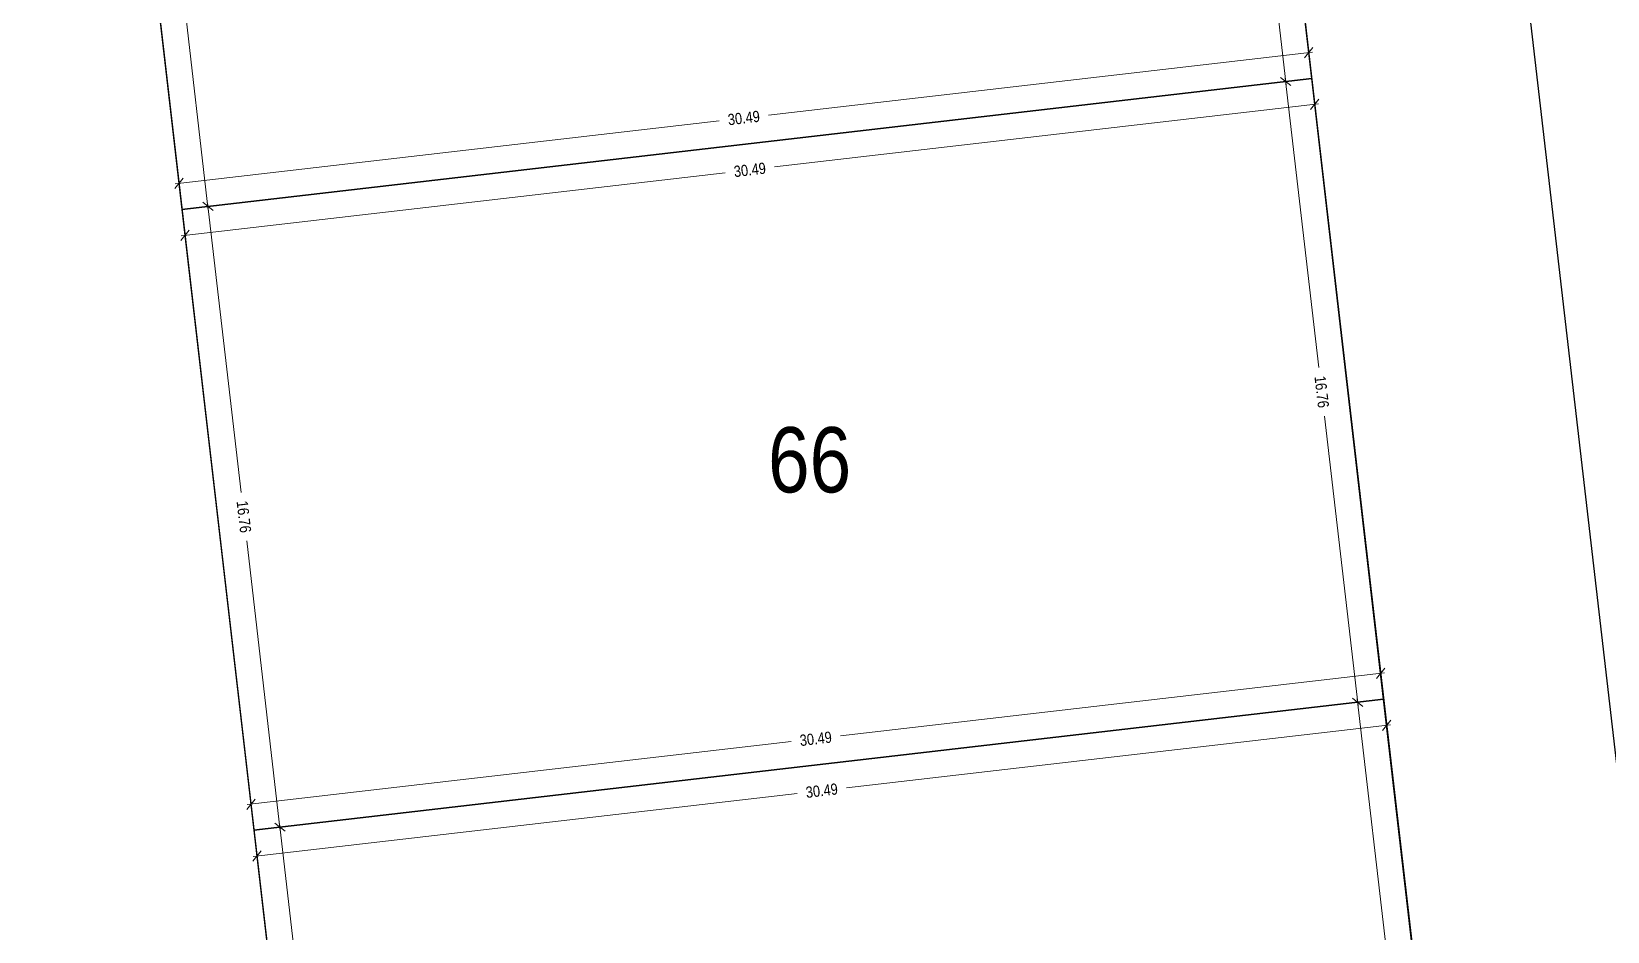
# Model space of a CAD drawing. Header units: millimetres. Extents: x 29397 to 29927, y 26123 to 26652.
# Drawn here: x 29724.77 to 29767.02, y 26256.66 to 26280.8 of the extents above; entities that cross this region are included whole.
import ezdxf
from ezdxf.enums import TextEntityAlignment as Align

# ---------------------------------------------------------------- set-up
doc = ezdxf.new("R2010")
doc.units = ezdxf.units.MM
doc.header["$LTSCALE"] = 0.3
doc.linetypes.add('CENTER', pattern=[0])
for name, color, linetype in [('_IndivSubPlot', 180, 'Continuous'), ('_IndivSubPlot_DIMENSION', 7, 'Continuous'), ('_InternalRoad', 3, 'Continuous'), ('_LandLord_Sub', 7, 'Continuous'), ('_Plot', 7, 'Continuous'), ('_SurveyNo', 8, 'Continuous')]:
    doc.layers.add(name, color=color, linetype=linetype)
doc.layers.add('_SideBoundary', color=1, linetype='Continuous', true_color=0xff0000)
doc.layers.get('0').off()
doc.styles.add('PreDCRFont', font='ARIALN.TTF')
doc.dimstyles.new('PDCR-PLOT-INT', dxfattribs={"dimtxt": 0.3, "dimasz": 0.25, "dimexe": 0.25, "dimexo": 0.25, "dimgap": 0.25, "dimtad": 0, "dimzin": 0, "dimdsep": 46, "dimtxsty": 'PreDCRFont', "dimblk": 'OBLIQUE', "dimcen": 0.5, "dimdle": 0.1, "dimadec": 0, "dimazin": 0, "dimtfac": 1, "dimtix": 1, "dimtofl": 0, "dimtmove": 1, "dimatfit": 1, "dimfxl": 1, "dimtolj": 1, "dimtzin": 0, "dimlwd": 15, "dimarcsym": 0})

# ---------------------------------------------------------------- blocks, each defined once
blk = doc.blocks.new('_Oblique')
at = {"color": 0, "linetype": 'ByBlock', "lineweight": -2}
blk.add_line((-0.5, -0.5), (0.5, 0.5), dxfattribs=at)
blk = doc.blocks.new('*D685')
at = {"layer": '_IndivSubPlot_DIMENSION', "color": 0, "lineweight": 15, "transparency": 16777216}
for p, q in [((29727.348, 26294.694), (29728.358, 26285.978)), ((29729.513, 26276.011), (29728.503, 26284.727))]:
    blk.add_line(p, q, dxfattribs=at)
at = {"layer": '_IndivSubPlot_DIMENSION', "color": 0, "lineweight": 15, "transparency": 16777216, "xscale": 0.25, "yscale": 0.25, "zscale": 0.25}
for p, rotation in [((29727.359, 26294.595), 96.61144071521618), ((29729.502, 26276.111), 276.6114407152161)]:
    blk.add_blockref('_Oblique', p, dxfattribs=dict(at, rotation=rotation))
at = {"layer": '_IndivSubPlot_DIMENSION', "color": 0, "lineweight": 15, "transparency": 16777216, "insert": (29728.431, 26285.353), "char_height": 0.3, "attachment_point": 5, "rotation": 276.6114, "style": 'PreDCRFont'}
blk.add_mtext('\\A1;18.61', dxfattribs=at)
blk = doc.blocks.new('*D686')
at = {"layer": '_IndivSubPlot_DIMENSION', "color": 0, "lineweight": 15, "transparency": 16777216}
for p, q in [((29759.112, 26280.247), (29744.531, 26278.557)), ((29728.627, 26276.714), (29743.209, 26278.404))]:
    blk.add_line(p, q, dxfattribs=at)
at = {"layer": '_IndivSubPlot_DIMENSION', "color": 0, "lineweight": 15, "transparency": 16777216, "xscale": 0.25, "yscale": 0.25, "zscale": 0.25}
for p, rotation in [((29759.013, 26280.236), 6.611440715234464), ((29728.726, 26276.725), 186.6114407152345)]:
    blk.add_blockref('_Oblique', p, dxfattribs=dict(at, rotation=rotation))
at = {"layer": '_IndivSubPlot_DIMENSION', "color": 0, "lineweight": 15, "transparency": 16777216, "insert": (29743.87, 26278.481), "char_height": 0.3, "attachment_point": 5, "rotation": 6.6114, "style": 'PreDCRFont'}
blk.add_mtext('\\A1;30.49', dxfattribs=at)
blk = doc.blocks.new('*D687')
at = {"layer": '_IndivSubPlot_DIMENSION', "color": 0, "lineweight": 15, "transparency": 16777216}
for p, q in [((29756.867, 26292.675), (29757.563, 26286.666)), ((29758.41, 26279.361), (29757.713, 26285.369))]:
    blk.add_line(p, q, dxfattribs=at)
at = {"layer": '_IndivSubPlot_DIMENSION', "color": 0, "lineweight": 15, "transparency": 16777216, "xscale": 0.25, "yscale": 0.25, "zscale": 0.25}
for p, rotation in [((29756.878, 26292.575), 96.61144071520475), ((29758.398, 26279.46), 276.6114407152048)]:
    blk.add_blockref('_Oblique', p, dxfattribs=dict(at, rotation=rotation))
at = {"layer": '_IndivSubPlot_DIMENSION', "color": 0, "lineweight": 15, "transparency": 16777216, "insert": (29757.638, 26286.018), "char_height": 0.3, "attachment_point": 5, "rotation": 276.6114, "style": 'PreDCRFont'}
blk.add_mtext('\\A1;13.20', dxfattribs=at)
blk = doc.blocks.new('*D932')
at = {"layer": '_IndivSubPlot_DIMENSION', "color": 0, "lineweight": 15, "transparency": 16777216}
for p, q in [((29759.274, 26278.857), (29744.692, 26277.167)), ((29728.788, 26275.323), (29743.37, 26277.013))]:
    blk.add_line(p, q, dxfattribs=at)
at = {"layer": '_IndivSubPlot_DIMENSION', "color": 0, "lineweight": 15, "transparency": 16777216, "xscale": 0.25, "yscale": 0.25, "zscale": 0.25}
for p, rotation in [((29759.174, 26278.845), 6.611440715234451), ((29728.887, 26275.335), 186.6114407152344)]:
    blk.add_blockref('_Oblique', p, dxfattribs=dict(at, rotation=rotation))
at = {"layer": '_IndivSubPlot_DIMENSION', "color": 0, "lineweight": 15, "transparency": 16777216, "insert": (29744.031, 26277.09), "char_height": 0.3, "attachment_point": 5, "rotation": 6.6114, "style": 'PreDCRFont'}
blk.add_mtext('\\A1;30.49', dxfattribs=at)
blk = doc.blocks.new('*D933')
at = {"layer": '_IndivSubPlot_DIMENSION', "color": 0, "lineweight": 15, "transparency": 16777216}
for p, q in [((29729.49, 26276.21), (29730.391, 26268.435)), ((29731.443, 26259.363), (29730.542, 26267.137))]:
    blk.add_line(p, q, dxfattribs=at)
at = {"layer": '_IndivSubPlot_DIMENSION', "color": 0, "lineweight": 15, "transparency": 16777216, "xscale": 0.25, "yscale": 0.25, "zscale": 0.25}
for p, rotation in [((29729.502, 26276.111), 96.61144071521869), ((29731.432, 26259.462), 276.6114407152186)]:
    blk.add_blockref('_Oblique', p, dxfattribs=dict(at, rotation=rotation))
at = {"layer": '_IndivSubPlot_DIMENSION', "color": 0, "lineweight": 15, "transparency": 16777216, "insert": (29730.467, 26267.786), "char_height": 0.3, "attachment_point": 5, "rotation": 276.6114, "style": 'PreDCRFont'}
blk.add_mtext('\\A1;16.76', dxfattribs=at)
blk = doc.blocks.new('*D934')
at = {"layer": '_IndivSubPlot_DIMENSION', "color": 0, "lineweight": 15, "transparency": 16777216}
for p, q in [((29761.042, 26263.599), (29746.46, 26261.909)), ((29730.556, 26260.065), (29745.138, 26261.755))]:
    blk.add_line(p, q, dxfattribs=at)
at = {"layer": '_IndivSubPlot_DIMENSION', "color": 0, "lineweight": 15, "transparency": 16777216, "xscale": 0.25, "yscale": 0.25, "zscale": 0.25}
for p, rotation in [((29760.943, 26263.587), 6.611440715235239), ((29730.656, 26260.077), 186.6114407152352)]:
    blk.add_blockref('_Oblique', p, dxfattribs=dict(at, rotation=rotation))
at = {"layer": '_IndivSubPlot_DIMENSION', "color": 0, "lineweight": 15, "transparency": 16777216, "insert": (29745.799, 26261.832), "char_height": 0.3, "attachment_point": 5, "rotation": 6.6114, "style": 'PreDCRFont'}
blk.add_mtext('\\A1;30.49', dxfattribs=at)
blk = doc.blocks.new('*D935')
at = {"layer": '_IndivSubPlot_DIMENSION', "color": 0, "lineweight": 15, "transparency": 16777216}
for p, q in [((29758.387, 26279.559), (29759.288, 26271.785)), ((29760.34, 26262.712), (29759.438, 26270.487))]:
    blk.add_line(p, q, dxfattribs=at)
at = {"layer": '_IndivSubPlot_DIMENSION', "color": 0, "lineweight": 15, "transparency": 16777216, "xscale": 0.25, "yscale": 0.25, "zscale": 0.25}
for p, rotation in [((29758.398, 26279.46), 96.61144071520633), ((29760.328, 26262.811), 276.6114407152064)]:
    blk.add_blockref('_Oblique', p, dxfattribs=dict(at, rotation=rotation))
at = {"layer": '_IndivSubPlot_DIMENSION', "color": 0, "lineweight": 15, "transparency": 16777216, "insert": (29759.363, 26271.136), "char_height": 0.3, "attachment_point": 5, "rotation": 276.6114, "style": 'PreDCRFont'}
blk.add_mtext('\\A1;16.76', dxfattribs=at)
blk = doc.blocks.new('*D936')
at = {"layer": '_IndivSubPlot_DIMENSION', "color": 0, "lineweight": 15, "transparency": 16777216}
for p, q in [((29761.203, 26262.208), (29746.621, 26260.518)), ((29730.717, 26258.675), (29745.299, 26260.365))]:
    blk.add_line(p, q, dxfattribs=at)
at = {"layer": '_IndivSubPlot_DIMENSION', "color": 0, "lineweight": 15, "transparency": 16777216, "xscale": 0.25, "yscale": 0.25, "zscale": 0.25}
for p, rotation in [((29761.104, 26262.197), 6.611440715235251), ((29730.817, 26258.686), 186.6114407152352)]:
    blk.add_blockref('_Oblique', p, dxfattribs=dict(at, rotation=rotation))
at = {"layer": '_IndivSubPlot_DIMENSION', "color": 0, "lineweight": 15, "transparency": 16777216, "insert": (29745.96, 26260.441), "char_height": 0.3, "attachment_point": 5, "rotation": 6.6114, "style": 'PreDCRFont'}
blk.add_mtext('\\A1;30.49', dxfattribs=at)
blk = doc.blocks.new('*D937')
at = {"layer": '_IndivSubPlot_DIMENSION', "color": 0, "lineweight": 15, "transparency": 16777216}
for p, q in [((29731.42, 26259.561), (29732.321, 26251.787)), ((29733.373, 26242.714), (29732.472, 26250.489))]:
    blk.add_line(p, q, dxfattribs=at)
at = {"layer": '_IndivSubPlot_DIMENSION', "color": 0, "lineweight": 15, "transparency": 16777216, "xscale": 0.25, "yscale": 0.25, "zscale": 0.25}
for p, rotation in [((29731.432, 26259.462), 96.61144071520627), ((29733.361, 26242.814), 276.6114407152063)]:
    blk.add_blockref('_Oblique', p, dxfattribs=dict(at, rotation=rotation))
at = {"layer": '_IndivSubPlot_DIMENSION', "color": 0, "lineweight": 15, "transparency": 16777216, "insert": (29732.396, 26251.138), "char_height": 0.3, "attachment_point": 5, "rotation": 276.6114, "style": 'PreDCRFont'}
blk.add_mtext('\\A1;16.76', dxfattribs=at)
blk = doc.blocks.new('*D939')
at = {"layer": '_IndivSubPlot_DIMENSION', "color": 0, "lineweight": 15, "transparency": 16777216}
for p, q in [((29760.317, 26262.911), (29761.218, 26255.136)), ((29762.269, 26246.063), (29761.368, 26253.838))]:
    blk.add_line(p, q, dxfattribs=at)
at = {"layer": '_IndivSubPlot_DIMENSION', "color": 0, "lineweight": 15, "transparency": 16777216, "xscale": 0.25, "yscale": 0.25, "zscale": 0.25}
for p, rotation in [((29760.328, 26262.811), 96.61144071520633), ((29762.258, 26246.163), 276.6114407152064)]:
    blk.add_blockref('_Oblique', p, dxfattribs=dict(at, rotation=rotation))
at = {"layer": '_IndivSubPlot_DIMENSION', "color": 0, "lineweight": 15, "transparency": 16777216, "insert": (29761.293, 26254.487), "char_height": 0.3, "attachment_point": 5, "rotation": 276.6114, "style": 'PreDCRFont'}
blk.add_mtext('\\A1;16.76', dxfattribs=at)

msp = doc.modelspace()

# ---------------------------------------------------------------- linework, layer by layer
at = {"layer": '_IndivSubPlot'}
msp.add_lwpolyline([(29726.664, 26294.514), (29728.806, 26276.03), (29759.094, 26279.54), (29757.574, 26292.656)], dxfattribs=at)
for points in [[(29759.094, 26279.54), (29728.806, 26276.03), (29730.736, 26259.381), (29761.023, 26262.892)], [(29761.023, 26262.892), (29730.736, 26259.381), (29732.666, 26242.733), (29762.953, 26246.243)]]:
    msp.add_lwpolyline(points, close=True, dxfattribs=at)
at = {"layer": '_InternalRoad'}
msp.add_lwpolyline([(29769.257, 26296.077), (29757.228, 26295.636), (29773.662, 26153.852), (29786.106, 26150.71)], close=True, dxfattribs=at)
at = {"layer": '_InternalRoad', "linetype": 'CENTER'}
msp.add_lwpolyline([(29763.243, 26295.857), (29779.881, 26152.282)], dxfattribs=at)
at = {"layer": '_LandLord_Sub'}
msp.add_lwpolyline([(29825.18, 26310.138), (29725.503, 26306.48), (29726.668, 26294.483), (29735.299, 26220.012), (29828.251, 26220.067)], close=True, dxfattribs=at)
at = {"layer": '_Plot'}
msp.add_lwpolyline([(29721.705, 26345.62), (29716.939, 26398.244), (29591.151, 26394.888), (29591.151, 26445.805), (29584.662, 26520.159), (29573.003, 26515.725), (29579.151, 26445.283), (29579.151, 26394.568), (29561.044, 26394.085), (29560.61, 26388.782), (29448.945, 26388.782), (29451.917, 26301.216), (29538.129, 26293.912), (29726.668, 26294.483), (29742.042, 26161.836), (29817.719, 26142.727), (29817.589, 26220.061), (29828.251, 26220.067), (29825.18, 26310.138), (29725.503, 26306.48)], close=True, dxfattribs=at)
at = {"layer": '_SideBoundary'}
msp.add_lwpolyline([(29451.917, 26301.216), (29508.009, 26296.464), (29538.129, 26293.912), (29548.977, 26293.945), (29591.457, 26294.074), (29648.576, 26294.247), (29726.668, 26294.483), (29728.806, 26276.03), (29730.736, 26259.381), (29732.666, 26242.733), (29734.596, 26226.084), (29736.525, 26209.436), (29738.386, 26193.383), (29740.211, 26177.639), (29742.042, 26161.836), (29773.662, 26153.852), (29817.719, 26142.727), (29803, 26129.636), (29446.919, 26129.636)], close=True, dxfattribs=at)
at = {"layer": '_SurveyNo'}
msp.add_lwpolyline([(29825.18, 26310.138), (29725.503, 26306.48), (29726.668, 26294.483), (29735.299, 26220.012), (29828.251, 26220.067)], close=True, dxfattribs=at)

# ---------------------------------------------------------------- texts
at = {"layer": '_IndivSubPlot', "lineweight": 30, "style": 'PreDCRFont'}
msp.add_text('66', height=1.75, dxfattribs=at).set_placement((29745.634, 26269.315), align=Align.MIDDLE_CENTER)

# ---------------------------------------------------------------- dimensions: what is measured, and where the dimension line sits
at = {"layer": '_IndivSubPlot_DIMENSION', "lineweight": 15}
for p1, p2, text, picture, middle in [((29727.359, 26294.595), (29729.502, 26276.111), '18.61', '*D685', (29728.431, 26285.353)), ((29758.398, 26279.46), (29756.878, 26292.575), '13.20', '*D687', (29757.638, 26286.018)), ((29728.726, 26276.725), (29759.013, 26280.236), '30.49', '*D686', (29743.87, 26278.481)), ((29760.328, 26262.811), (29758.398, 26279.46), '16.76', '*D935', (29759.363, 26271.136)), ((29759.174, 26278.845), (29728.887, 26275.335), '30.49', '*D932', (29744.031, 26277.09)), ((29729.502, 26276.111), (29731.432, 26259.462), '16.76', '*D933', (29730.467, 26267.786)), ((29730.656, 26260.077), (29760.943, 26263.587), '30.49', '*D934', (29745.799, 26261.832)), ((29762.258, 26246.163), (29760.328, 26262.811), '16.76', '*D939', (29761.293, 26254.487)), ((29761.104, 26262.197), (29730.817, 26258.686), '30.49', '*D936', (29745.96, 26260.441)), ((29731.432, 26259.462), (29733.361, 26242.814), '16.76', '*D937', (29732.396, 26251.138))]:
    dim = msp.add_aligned_dim(p1=p1, p2=p2, distance=0, text=text, dimstyle='PDCR-PLOT-INT', dxfattribs=at)
    dim.commit()
    dim.dimension.update_dxf_attribs({"geometry": picture, "text_midpoint": middle})

doc.saveas('drawing.dxf')
